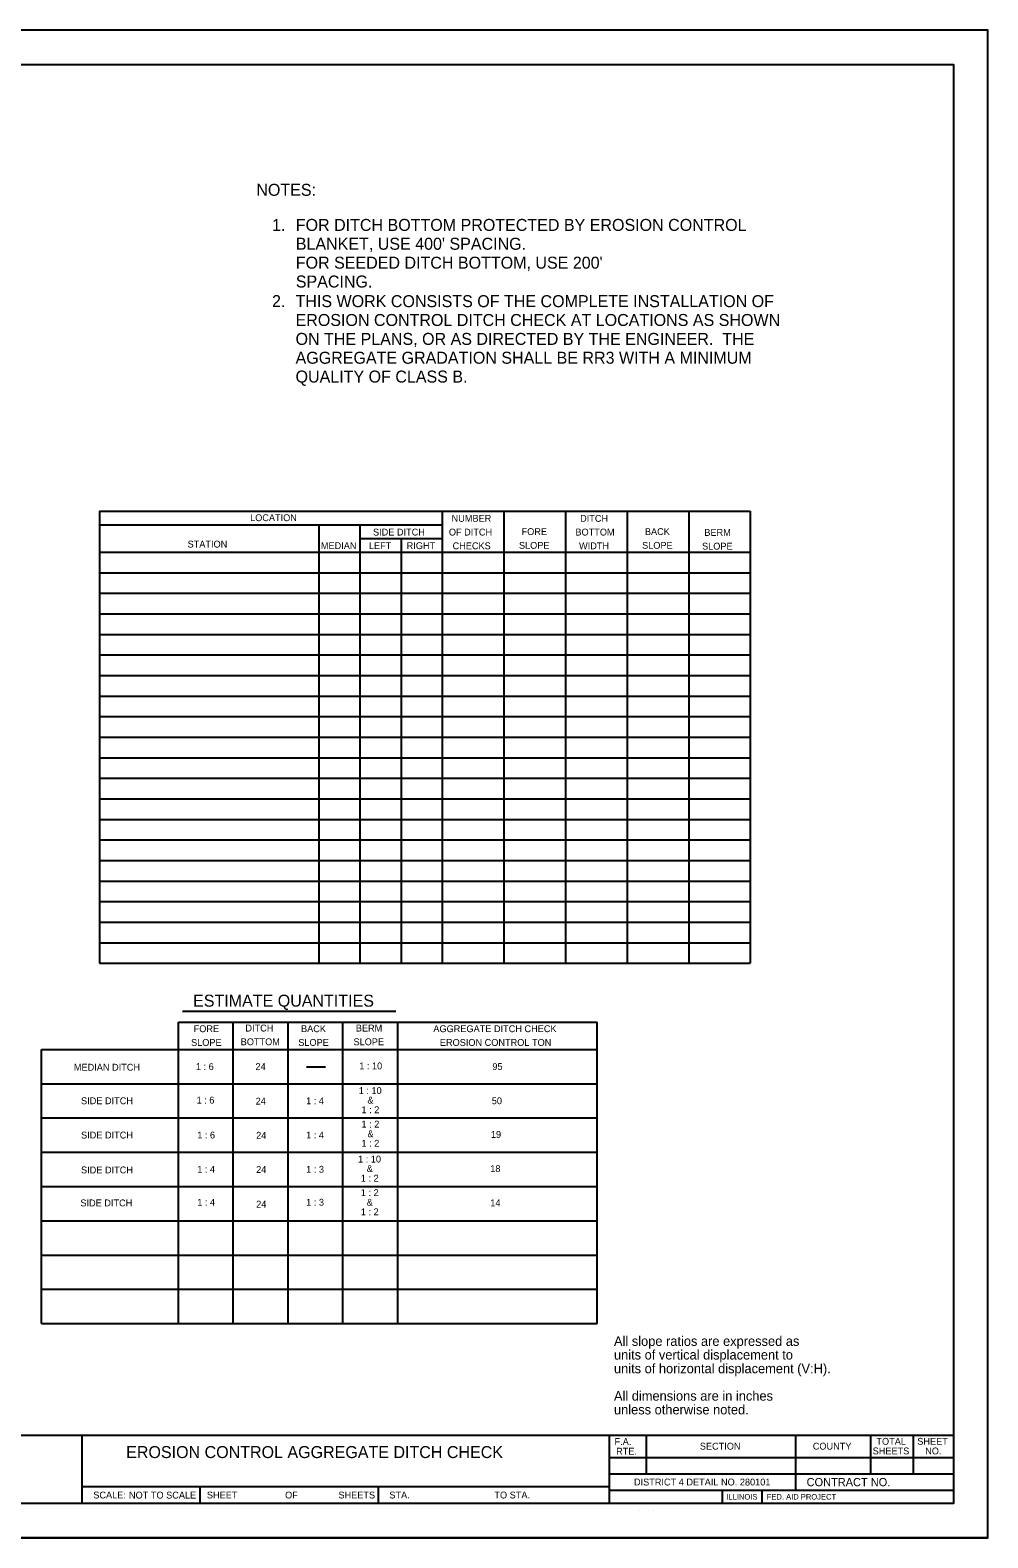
# Model space of a CAD drawing. Extents: x -0.01 to 2.83, y -0.17 to 1.83.
# Drawn here: x 1.668 to 2.833, y 0 to 1.833 of the extents above; entities that cross this region are included whole.
import ezdxf

# ---------------------------------------------------------------- set-up
doc = ezdxf.new("R2010")
doc.units = 0
for name, color, linetype in [('RD_Pr_Roadway_Notes', 7, 'Continuous'), ('SH_General_Details', 7, 'Continuous'), ('SH_Printer_Plotting_Border', 7, 'Continuous')]:
    doc.layers.add(name, color=color, linetype=linetype)

msp = doc.modelspace()

# ---------------------------------------------------------------- linework, layer by layer
at = {"layer": 'RD_Pr_Roadway_Notes'}
msp.add_line((1.8536, 0.6404), (2.1131, 0.6404), dxfattribs=at)
at = {"layer": 'SH_General_Details'}
for p, q in [((2.8333, 1.8333), (0, 1.8333)), ((2.8333, 0), (2.8333, 1.8333)), ((1.7529, 1.2486), (1.7529, 0.6986)), ((1.7529, 1.2486), (2.5444, 1.2486)), ((2.1696, 1.2486), (2.1696, 0.6986)), ((2.2446, 1.2486), (2.2446, 0.6986)), ((2.3196, 1.2486), (2.3196, 0.6986)), ((2.3946, 1.2486), (2.3946, 0.6986)), ((2.4696, 1.2486), (2.4696, 0.6986)), ((2.5444, 1.2486), (2.5444, 0.6986)), ((1.7529, 1.232), (2.1696, 1.232)), ((2.0196, 1.232), (2.0196, 0.6986)), ((2.0696, 1.232), (2.0696, 0.6986)), ((2.0696, 1.2153), (2.1696, 1.2153)), ((2.1196, 1.2153), (2.1196, 0.6986)), ((1.7529, 1.1986), (2.5444, 1.1986)), ((1.7529, 1.1736), (2.5444, 1.1736)), ((1.7529, 1.1486), (2.5444, 1.1486)), ((1.7529, 1.1236), (2.5444, 1.1236)), ((1.7529, 1.0986), (2.5444, 1.0986)), ((1.7529, 1.0736), (2.5444, 1.0736)), ((1.7529, 1.0486), (2.5444, 1.0486)), ((1.7529, 1.0236), (2.5444, 1.0236)), ((1.7529, 0.9986), (2.5444, 0.9986)), ((1.7529, 0.9736), (2.5444, 0.9736)), ((1.7529, 0.9486), (2.5444, 0.9486)), ((1.7529, 0.9236), (2.5444, 0.9236)), ((1.7529, 0.8986), (2.5444, 0.8986)), ((1.7529, 0.8736), (2.5444, 0.8736)), ((1.7529, 0.8486), (2.5444, 0.8486)), ((1.7529, 0.8236), (2.5444, 0.8236)), ((1.7529, 0.7986), (2.5444, 0.7986)), ((1.7529, 0.7736), (2.5444, 0.7736)), ((1.7529, 0.7486), (2.5444, 0.7486)), ((1.7529, 0.7236), (2.5444, 0.7236)), ((1.7529, 0.6986), (2.5444, 0.6986)), ((1.849, 0.6272), (2.3583, 0.6272)), ((1.849, 0.2606), (1.849, 0.6272)), ((1.9156, 0.2606), (1.9156, 0.6272)), ((1.9823, 0.2606), (1.9823, 0.6272)), ((2.049, 0.2606), (2.049, 0.6272)), ((2.1156, 0.2606), (2.1156, 0.6272)), ((2.3583, 0.2606), (2.3583, 0.6272)), ((1.6823, 0.2606), (1.6823, 0.5939)), ((1.6823, 0.5939), (2.3583, 0.5939)), ((2.0046, 0.5729), (2.0278, 0.5729)), ((1.6823, 0.5522), (2.3583, 0.5522)), ((1.6823, 0.5106), (2.3583, 0.5106)), ((1.6823, 0.4689), (2.3583, 0.4689)), ((1.6823, 0.4272), (2.3583, 0.4272)), ((1.6823, 0.3856), (2.3583, 0.3856)), ((1.6823, 0.3439), (2.3583, 0.3439)), ((1.6823, 0.3022), (2.3583, 0.3022)), ((1.6823, 0.2606), (2.3583, 0.2606)), ((0.1667, 0.125), (2.7917, 0.125)), ((1.7312, 0.125), (1.7312, 0.0417)), ((2.3729, 0.125), (2.3729, 0.0417)), ((2.4179, 0.125), (2.4179, 0.0779)), ((2.5995, 0.125), (2.5995, 0.0579)), ((2.6905, 0.125), (2.6905, 0.0779)), ((2.7423, 0.125), (2.7423, 0.0779)), ((2.3729, 0.0979), (2.7917, 0.0979)), ((2.3729, 0.0779), (2.7917, 0.0779)), ((1.7312, 0.0625), (2.3729, 0.0625)), ((1.875, 0.0625), (1.875, 0.0417)), ((2.0917, 0.0625), (2.0917, 0.0417)), ((2.3729, 0.0579), (2.7917, 0.0579)), ((2.5101, 0.0579), (2.5101, 0.0417)), ((2.5585, 0.0579), (2.5585, 0.0417)), ((2.4095, 0.0333), (2.4095, 0.0333)), ((2.4262, 0.0333), (2.4262, 0.0333)), ((2.7917, 0.0333), (2.7917, 0.0333)), ((2.8333, 0), (0, 0))]:
    msp.add_line(p, q, dxfattribs=at)
msp.add_lwpolyline([(0.1667, 1.7917), (2.7917, 1.7917), (2.7917, 0.0417), (0.1667, 0.0417)], close=True, dxfattribs=at)
at = {"layer": 'SH_Printer_Plotting_Border'}
msp.add_lwpolyline([(0, 0), (2.8333, 0), (2.8333, 1.8333), (0, 1.8333)], close=True, dxfattribs=at)

# ---------------------------------------------------------------- texts
at = {"layer": 'RD_Pr_Roadway_Notes'}
for s, height, p in [('NOTES:', 0.01458, (1.9436, 1.6319)), ('1.', 0.01458, (1.9627, 1.5892)), ('FOR DITCH BOTTOM PROTECTED BY EROSION CONTROL ', 0.014583, (1.9916, 1.5892)), ("BLANKET, USE 400' SPACING.", 0.014583, (1.9916, 1.5663)), ("FOR SEEDED DITCH BOTTOM, USE 200' ", 0.014583, (1.9916, 1.5433)), ('SPACING.', 0.01458, (1.9916, 1.5204)), ('2.', 0.01458, (1.9627, 1.4966)), ('THIS WORK CONSISTS OF THE COMPLETE INSTALLATION OF', 0.014583, (1.9913, 1.4965)), ('EROSION CONTROL DITCH CHECK AT LOCATIONS AS SHOWN', 0.014583, (1.9913, 1.4736)), ('ON THE PLANS, OR AS DIRECTED BY THE ENGINEER.  THE', 0.014583, (1.9913, 1.4506)), ('AGGREGATE GRADATION SHALL BE RR3 WITH A MINIMUM', 0.014583, (1.9913, 1.4277)), ('QUALITY OF CLASS B.', 0.014583, (1.9913, 1.4048)), ('ESTIMATE QUANTITIES', 0.014583, (1.8667, 0.6459)), ('All slope ratios are expressed as', 0.011667, (2.3786, 0.2334)), ('units of vertical displacement to', 0.011667, (2.3786, 0.2168)), ('units of horizontal displacement (V:H).', 0.011667, (2.3786, 0.2001)), ('All dimensions are in inches ', 0.011667, (2.3786, 0.1668)), ('unless otherwise noted.', 0.011667, (2.3786, 0.1501))]:
    msp.add_text(s, height=height, dxfattribs=at).set_placement(p)
at = {"layer": 'SH_General_Details'}
for s, height, p in [('LOCATION', 0.00833, (1.936, 1.2363)), ('NUMBER', 0.00833, (2.1811, 1.2355)), ('DITCH', 0.00833, (2.3374, 1.2355)), ('STATION', 0.00833, (1.86, 1.2042)), ('MEDIAN', 0.00833, (2.0221, 1.2023)), ('LEFT', 0.00833, (2.0806, 1.2023)), ('SIDE DITCH', 0.00833, (2.0855, 1.2188)), ('RIGHT', 0.00833, (2.1264, 1.2023)), ('OF DITCH', 0.00833, (2.1778, 1.2188)), ('CHECKS', 0.00833, (2.1823, 1.2021)), ('SLOPE', 0.00833, (2.263, 1.2027)), ('FORE', 0.00833, (2.2662, 1.2194)), ('BOTTOM', 0.00833, (2.3317, 1.2188)), ('WIDTH', 0.00833, (2.3361, 1.2021)), ('SLOPE', 0.00833, (2.4128, 1.2027)), ('BACK', 0.00833, (2.4162, 1.2194)), ('SLOPE', 0.00833, (2.4857, 1.2017)), ('BERM', 0.00833, (2.4885, 1.2184)), ('FORE', 0.00833, (1.8674, 0.6149)), ('DITCH', 0.00833, (1.9303, 0.6157)), ('BACK', 0.00833, (1.998, 0.6149)), ('BERM', 0.00833, (2.0646, 0.6157)), ('AGGREGATE DITCH CHECK', 0.008333, (2.1589, 0.6149)), ('SLOPE', 0.00833, (1.8642, 0.5982)), ('BOTTOM', 0.00833, (1.9246, 0.599)), ('SLOPE', 0.00833, (1.9946, 0.5982)), ('SLOPE', 0.00833, (2.0618, 0.599)), ('EROSION CONTROL TON', 0.008333, (2.1668, 0.5982)), ('MEDIAN DITCH', 0.008333, (1.7217, 0.5681)), ('1 : 6', 0.00833, (1.8701, 0.5689)), ('24', 0.00833, (1.9426, 0.5689)), ('1 : 10', 0.00833, (2.0688, 0.5697)), ('95', 0.00833, (2.2307, 0.5689)), ('SIDE DITCH', 0.00833, (1.7304, 0.5273)), ('1 : 6', 0.00833, (1.8709, 0.5281)), ('24', 0.00833, (1.9428, 0.5269)), ('1 : 4', 0.00833, (2.0042, 0.5273)), ('1 : 10', 0.00833, (2.0682, 0.5397)), ('&', 0.00833, (2.0787, 0.5281)), ('50', 0.00833, (2.23, 0.5273)), ('1 : 2', 0.00833, (2.0715, 0.5164)), ('1 : 2', 0.00833, (2.0715, 0.4989)), ('&', 0.00833, (2.0788, 0.4872)), ('SIDE DITCH', 0.00833, (1.7304, 0.4856)), ('1 : 6', 0.00833, (1.8717, 0.4856)), ('24', 0.00833, (1.9434, 0.4853)), ('1 : 4', 0.00833, (2.0042, 0.4856)), ('1 : 2', 0.00833, (2.0715, 0.4756)), ('19', 0.00833, (2.2289, 0.4864)), ('1 : 10', 0.00833, (2.0674, 0.4564)), ('SIDE DITCH', 0.00833, (1.7304, 0.4432)), ('1 : 4', 0.00833, (1.8717, 0.444)), ('24', 0.00833, (1.9434, 0.4438)), ('1 : 3', 0.00833, (2.0042, 0.444)), ('1 : 2', 0.00833, (2.0707, 0.4331)), ('&', 0.00833, (2.0779, 0.4448)), ('18', 0.00833, (2.2281, 0.4448)), ('1 : 2', 0.00833, (2.0707, 0.4156)), ('SIDE DITCH', 0.00833, (1.7296, 0.4031)), ('1 : 4', 0.00833, (1.8717, 0.4039)), ('24', 0.00833, (1.9434, 0.4016)), ('1 : 3', 0.00833, (2.0042, 0.4039)), ('&', 0.00833, (2.0779, 0.4039)), ('14', 0.00833, (2.2281, 0.4031)), ('1 : 2', 0.00833, (2.0707, 0.3923)), ('EROSION CONTROL AGGREGATE DITCH CHECK', 0.014583, (1.7853, 0.097)), ('F.A.  ', 0.00833, (2.3793, 0.1129)), ('SECTION', 0.00833, (2.483, 0.1073)), ('COUNTY', 0.00833, (2.6204, 0.1073)), ('SHEETS', 0.00833, (2.6932, 0.1015)), ('TOTAL', 0.00833, (2.6978, 0.1132)), ('SHEET', 0.00833, (2.7475, 0.1132)), ('NO.', 0.00833, (2.7571, 0.1015)), ('RTE.', 0.00833, (2.3812, 0.1012)), ('SCALE:          ', 0.008333, (1.7453, 0.0479)), ('NOT TO SCALE', 0.008333, (1.7887, 0.0478)), ('SHEET', 0.00833, (1.8835, 0.0479)), ('OF', 0.00833, (1.9786, 0.0479)), ('SHEETS', 0.00833, (2.0435, 0.0479)), ('STA.', 0.00833, (2.1054, 0.0479)), ('TO STA.', 0.00833, (2.2332, 0.0479)), ('DISTRICT 4 DETAIL NO. 280101', 0.008333, (2.4029, 0.0637)), ('CONTRACT NO.      ', 0.01, (2.6129, 0.0628)), ('ILLINOIS', 0.00667, (2.5152, 0.0466)), ('FED. AID PROJECT', 0.006667, (2.5644, 0.0466))]:
    msp.add_text(s, height=height, dxfattribs=at).set_placement(p)

doc.saveas('drawing.dxf')
